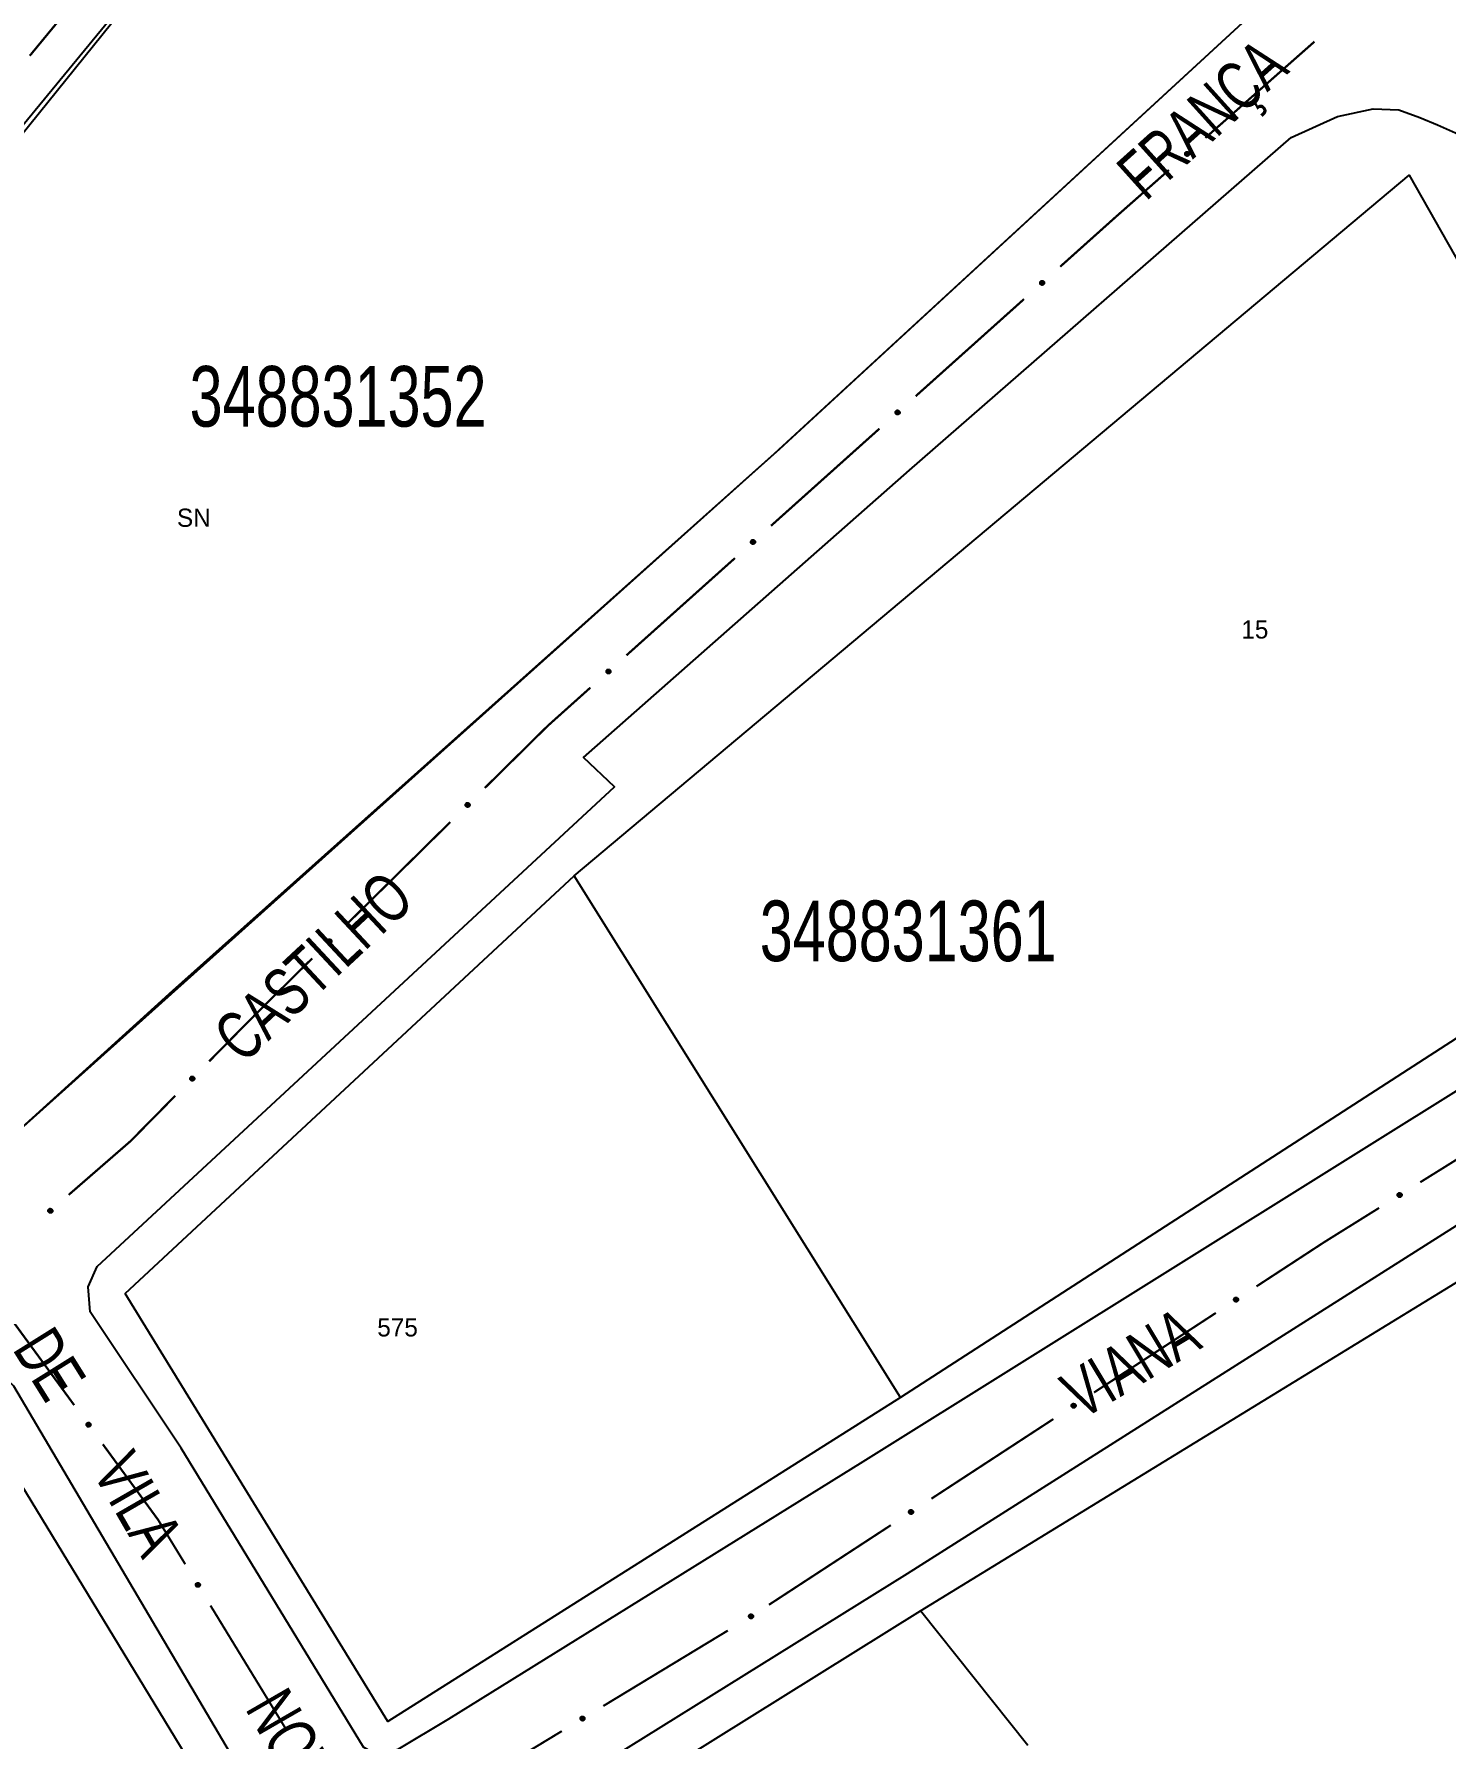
# Model space of a CAD drawing. Extents: x 199577 to 200882, y 4838726 to 4840156.
# Drawn here: x 200313.4 to 200429.8, y 4839919.8 to 4840060.3 of the extents above; entities that cross this region are included whole.
import ezdxf
from ezdxf.enums import TextEntityAlignment as Align

# ---------------------------------------------------------------- set-up
doc = ezdxf.new("R2010")
doc.units = 0
doc.header["$LTSCALE"] = 1.5
doc.header["$MEASUREMENT"] = 0
for name, color, linetype in [('CD_MALHA_LOTES', 7, 'CONTINUOUS'), ('CD_TXT_QUADRA', 2, 'CONTINUOUS'), ('RU-QUADRA', 210, 'CONTINUOUS'), ('SV-EIXO-RUA-PAV', 20, 'CONTINUOUS'), ('SV-RUA-PAVIM', 7, 'CONTINUOUS'), ('SV-TXT-RUA-PAV', 7, 'CONTINUOUS'), ('Th_NmrPorta', 1, 'CONTINUOUS')]:
    doc.layers.add(name, color=color, linetype=linetype)
doc.styles.add('ARIAL', font='ARIAL.SHX')

msp = doc.modelspace()

# ---------------------------------------------------------------- linework, layer by layer
at = {"layer": 'CD_MALHA_LOTES', "linetype": 'Continuous', "flags": 128}
for points in [[(200278.35, 4840012.73), (200294.07, 4840030.4), (200339.42, 4840085.59), (200368.04, 4840124.32), (200373.22, 4840128.26), (200377.31, 4840129.5), (200381.41, 4840129.62), (200385.26, 4840128.97), (200388.91, 4840126.66), (200391.81, 4840123.42), (200394.09, 4840119.61), (200401.85, 4840104.97), (200420.47, 4840073.04)], [(200420.47, 4840073.04), (200420.49, 4840071.09), (200419.44, 4840068.01), (200416.15, 4840064.12), (200374.87, 4840026.07), (200324.85, 4839981.43), (200309.09, 4839967.15), (200307.37, 4839966.59), (200305.95, 4839967.3), (200271.55, 4839998.92)], [(200357.96, 4839990.9), (200426.77, 4840048.66)], [(200426.77, 4840048.66), (200457.35, 4839994.74)], [(200457.35, 4839994.74), (200384.84, 4839947.9)], [(200320.95, 4839956.46), (200357.96, 4839990.9)], [(200384.84, 4839947.9), (200357.96, 4839990.9)], [(200386.5, 4839930.3), (200466.48, 4839979.33)], [(200342.58, 4839921.18), (200320.95, 4839956.46)], [(200384.84, 4839947.9), (200342.58, 4839921.18)], [(200257.47, 4839897.56), (200308.97, 4839946.28), (200329.27, 4839912.91), (200303.34, 4839897.56)], [(200349.97, 4839907.52), (200386.5, 4839930.3)], [(200395.34, 4839919.2), (200386.5, 4839930.3)]]:
    msp.add_lwpolyline(points, dxfattribs=at)
at = {"layer": 'RU-QUADRA', "linetype": 'Continuous', "flags": 128}
for points in [[(200271.55, 4839998.92), (200269.87, 4840000.43), (200269.42, 4840002.13), (200270.02, 4840003.55), (200278.35, 4840012.73), (200294.07, 4840030.4), (200339.42, 4840085.59), (200368.04, 4840124.32), (200373.22, 4840128.26), (200377.31, 4840129.5), (200381.41, 4840129.62), (200385.26, 4840128.97), (200388.91, 4840126.66), (200391.81, 4840123.42), (200394.09, 4840119.61), (200420.47, 4840073.04), (200420.49, 4840071.09), (200419.44, 4840068.01), (200416.15, 4840064.12), (200374.44, 4840025.69), (200309.09, 4839967.15), (200307.37, 4839966.59), (200305.95, 4839967.3)], [(200320.95, 4839956.46), (200357.96, 4839990.9), (200426.77, 4840048.66), (200457.35, 4839994.74), (200384.84, 4839947.9), (200342.58, 4839921.18)], [(200356.89, 4839897.56), (200349.97, 4839907.52), (200386.5, 4839930.3), (200466.48, 4839979.33), (200513.62, 4839897.56), (200530.93, 4839867.54), (200440.66, 4839808.23), (200435.5, 4839804.79), (200372.32, 4839874.85), (200395.26, 4839893.66), (200392.44, 4839897.56), (200385.21, 4839907.52), (200369.45, 4839897.56), (200360.71, 4839892.04)], [(200257.47, 4839897.56), (200308.97, 4839946.28), (200329.27, 4839912.91), (200303.34, 4839897.56), (200248.55, 4839865.11), (200240.43, 4839878.64), (200242.24, 4839883.15)]]:
    msp.add_lwpolyline(points, close=True, dxfattribs=at)
at = {"layer": 'SV-EIXO-RUA-PAV', "const_width": 0.18}
for points in [[(200313.079088, 4840058.514442), (200318.16894, 4840064.686428)], [(200418.973808, 4840059.683299), (200409.975257, 4840051.744403)], [(200406.97574, 4840049.098104), (200403.226343, 4840045.790231)], [(200402.58, 4840045.22), (200398.008977, 4840041.123458)], [(200403.226343, 4840045.790231), (200402.58, 4840045.22)], [(200395.030176, 4840038.453861), (200386.093773, 4840030.445073)], [(200383.114972, 4840027.775476), (200374.178568, 4840019.766688)], [(200371.199767, 4840017.097092), (200362.263364, 4840009.088303)], [(200359.284563, 4840006.418707), (200356.305762, 4840003.749111)], [(200355.76, 4840003.26), (200350.589314, 4839998.1536)], [(200356.305762, 4840003.749111), (200355.76, 4840003.26)], [(200347.743251, 4839995.34292), (200339.205059, 4839986.910881)], [(200336.358995, 4839984.100201), (200332.089899, 4839979.884182)], [(200331.63, 4839979.43), (200327.872006, 4839975.617011)], [(200332.089899, 4839979.884182), (200331.63, 4839979.43)], [(200325.064199, 4839972.768114), (200321.554439, 4839969.206992)], [(200427.690994, 4839965.644556), (200437.872647, 4839971.995457)], [(200321.38, 4839969.03), (200316.283191, 4839964.602223)], [(200321.554439, 4839969.206992), (200321.38, 4839969.03)], [(200419.78, 4839960.71), (200424.29711, 4839963.527589)], [(200419.213908, 4839960.340195), (200419.78, 4839960.71)], [(200414.190742, 4839957.058762), (200419.213908, 4839960.340195)], [(200309.65593, 4839956.953611), (200316.740913, 4839947.268415)], [(200400.795633, 4839948.308273), (200410.841965, 4839954.87114)], [(200387.400524, 4839939.557785), (200397.446856, 4839946.120651)], [(200319.102574, 4839944.040017), (200323.235481, 4839938.390319)], [(200323.235481, 4839938.390319), (200323.66, 4839937.81)], [(200323.66, 4839937.81), (200325.891079, 4839934.156359)], [(200374.005414, 4839930.807296), (200384.051746, 4839937.370163)], [(200327.975721, 4839930.742524), (200334.229647, 4839920.50102)], [(200360.353304, 4839922.465158), (200370.616064, 4839928.684141)], [(200346.669624, 4839914.17318), (200356.932384, 4839920.392163)]]:
    msp.add_lwpolyline(points, dxfattribs=at)
at = {"layer": 'SV-EIXO-RUA-PAV'}
for points in [[(200408.656068, 4840050.433762), (200408.653706, 4840050.38491), (200408.641686, 4840050.343408), (200408.621698, 4840050.311678), (200408.596725, 4840050.288245), (200408.568475, 4840050.26715), (200408.535302, 4840050.252165), (200408.494798, 4840050.243689), (200408.445777, 4840050.245714), (200408.404071, 4840050.260821), (200408.371915, 4840050.278753), (200408.345981, 4840050.303387), (200408.325948, 4840050.331173), (200408.311522, 4840050.366147), (200408.303333, 4840050.407277), (200408.306563, 4840050.45652), (200408.318625, 4840050.497127), (200408.338764, 4840050.52731), (200408.363695, 4840050.553226), (200408.392793, 4840050.574417), (200408.425442, 4840050.588939), (200408.466869, 4840050.597109), (200408.51543, 4840050.593277), (200408.556068, 4840050.581709), (200408.586525, 4840050.561999), (200408.611487, 4840050.53688), (200408.63299, 4840050.508803), (200408.649441, 4840050.476083), (200408.656068, 4840050.433762)], [(200396.700043, 4840039.802575), (200396.698062, 4840039.753706), (200396.686366, 4840039.712112), (200396.666627, 4840039.680227), (200396.641836, 4840039.6566), (200396.613752, 4840039.635285), (200396.580696, 4840039.620042), (200396.54026, 4840039.611251), (200396.491225, 4840039.612894), (200396.449402, 4840039.627675), (200396.417108, 4840039.645356), (200396.390982, 4840039.669787), (200396.370733, 4840039.697416), (200396.356035, 4840039.732277), (200396.347526, 4840039.773342), (200396.350371, 4840039.822609), (200396.362117, 4840039.863308), (200396.38202, 4840039.893647), (200396.406748, 4840039.919756), (200396.435681, 4840039.941174), (200396.468215, 4840039.95595), (200396.509577, 4840039.964442), (200396.558166, 4840039.960989), (200396.598893, 4840039.949738), (200396.629503, 4840039.930266), (200396.65466, 4840039.905342), (200396.676381, 4840039.877434), (200396.693087, 4840039.844843), (200396.700043, 4840039.802575)], [(200384.784839, 4840029.12419), (200384.782858, 4840029.075322), (200384.771162, 4840029.033727), (200384.751422, 4840029.001842), (200384.726632, 4840028.978215), (200384.698548, 4840028.9569), (200384.665492, 4840028.941657), (200384.625056, 4840028.932866), (200384.57602, 4840028.934509), (200384.534198, 4840028.949291), (200384.501903, 4840028.966971), (200384.475778, 4840028.991402), (200384.455528, 4840029.019032), (200384.44083, 4840029.053892), (200384.432321, 4840029.094957), (200384.435167, 4840029.144224), (200384.446913, 4840029.184924), (200384.466816, 4840029.215262), (200384.491544, 4840029.241371), (200384.520476, 4840029.262789), (200384.553011, 4840029.277565), (200384.594372, 4840029.286058), (200384.642962, 4840029.282605), (200384.683689, 4840029.271353), (200384.714299, 4840029.251881), (200384.739455, 4840029.226958), (200384.761177, 4840029.199049), (200384.777883, 4840029.166459), (200384.784839, 4840029.12419)], [(200372.869634, 4840018.445805), (200372.867653, 4840018.396937), (200372.855958, 4840018.355342), (200372.836218, 4840018.323457), (200372.811427, 4840018.29983), (200372.783343, 4840018.278515), (200372.750287, 4840018.263272), (200372.709851, 4840018.254481), (200372.660816, 4840018.256124), (200372.618993, 4840018.270906), (200372.586699, 4840018.288586), (200372.560574, 4840018.313017), (200372.540324, 4840018.340647), (200372.525626, 4840018.375507), (200372.517117, 4840018.416572), (200372.519963, 4840018.465839), (200372.531708, 4840018.506539), (200372.551611, 4840018.536878), (200372.576339, 4840018.562987), (200372.605272, 4840018.584404), (200372.637807, 4840018.59918), (200372.679168, 4840018.607673), (200372.727757, 4840018.60422), (200372.768484, 4840018.592968), (200372.799094, 4840018.573496), (200372.824251, 4840018.548573), (200372.845972, 4840018.520665), (200372.862678, 4840018.488074), (200372.869634, 4840018.445805)], [(200360.95443, 4840007.76742), (200360.952449, 4840007.718552), (200360.940753, 4840007.676957), (200360.921013, 4840007.645073), (200360.896223, 4840007.621446), (200360.868139, 4840007.60013), (200360.835083, 4840007.584887), (200360.794647, 4840007.576096), (200360.745611, 4840007.577739), (200360.703789, 4840007.592521), (200360.671494, 4840007.610201), (200360.645369, 4840007.634633), (200360.62512, 4840007.662262), (200360.610421, 4840007.697122), (200360.601912, 4840007.738187), (200360.604758, 4840007.787454), (200360.616504, 4840007.828154), (200360.636407, 4840007.858493), (200360.661135, 4840007.884602), (200360.690067, 4840007.906019), (200360.722602, 4840007.920795), (200360.763964, 4840007.929288), (200360.812553, 4840007.925835), (200360.85328, 4840007.914583), (200360.88389, 4840007.895111), (200360.909046, 4840007.870188), (200360.930768, 4840007.84228), (200360.947474, 4840007.809689), (200360.95443, 4840007.76742)], [(200349.345864, 4839996.770896), (200349.346251, 4839996.721989), (200349.336583, 4839996.679877), (200349.31841, 4839996.647074), (200349.294792, 4839996.622274), (200349.267773, 4839996.599625), (200349.235494, 4839996.582799), (200349.195531, 4839996.572061), (200349.146473, 4839996.571328), (200349.103984, 4839996.584067), (200349.070871, 4839996.600163), (200349.043594, 4839996.623301), (200349.022031, 4839996.649918), (200349.005662, 4839996.684026), (200348.995175, 4839996.724631), (200348.995632, 4839996.773978), (200349.005394, 4839996.815198), (200349.023805, 4839996.846465), (200349.04724, 4839996.873741), (200349.075101, 4839996.896534), (200349.106882, 4839996.912867), (200349.147784, 4839996.923353), (200349.196484, 4839996.922256), (200349.237708, 4839996.912989), (200349.269225, 4839996.895022), (200349.295558, 4839996.871346), (200349.318605, 4839996.844522), (200349.33687, 4839996.812778), (200349.345864, 4839996.770896)], [(200337.961608, 4839985.528177), (200337.961995, 4839985.47927), (200337.952327, 4839985.437158), (200337.934154, 4839985.404355), (200337.910537, 4839985.379556), (200337.883517, 4839985.356906), (200337.851238, 4839985.34008), (200337.811275, 4839985.329342), (200337.762218, 4839985.328609), (200337.719729, 4839985.341348), (200337.686616, 4839985.357444), (200337.659339, 4839985.380582), (200337.637775, 4839985.407199), (200337.621407, 4839985.441307), (200337.61092, 4839985.481912), (200337.611377, 4839985.531259), (200337.621138, 4839985.572479), (200337.639549, 4839985.603746), (200337.662984, 4839985.631022), (200337.690846, 4839985.653815), (200337.722627, 4839985.670148), (200337.763529, 4839985.680634), (200337.812228, 4839985.679537), (200337.853452, 4839985.670271), (200337.884969, 4839985.652303), (200337.911303, 4839985.628627), (200337.93435, 4839985.601803), (200337.952614, 4839985.570059), (200337.961608, 4839985.528177)], [(200326.647361, 4839974.217624), (200326.648409, 4839974.168727), (200326.639311, 4839974.126488), (200326.621583, 4839974.093442), (200326.598303, 4839974.068326), (200326.571593, 4839974.045313), (200326.539544, 4839974.028052), (200326.49973, 4839974.016774), (200326.450687, 4839974.015379), (200326.408029, 4839974.027543), (200326.374702, 4839974.04319), (200326.347114, 4839974.065957), (200326.325193, 4839974.092279), (200326.308365, 4839974.126163), (200326.29733, 4839974.166622), (200326.29712, 4839974.215971), (200326.306323, 4839974.25732), (200326.32431, 4839974.288832), (200326.347374, 4839974.316422), (200326.374925, 4839974.33959), (200326.406482, 4839974.356352), (200326.447239, 4839974.367389), (200326.495949, 4839974.366951), (200326.537294, 4839974.358242), (200326.569051, 4839974.340703), (200326.595702, 4839974.317385), (200326.61911, 4839974.290875), (200326.637802, 4839974.259381), (200326.647361, 4839974.217624)], [(200314.954019, 4839963.301707), (200314.951284, 4839963.252875), (200314.938947, 4839963.211466), (200314.918718, 4839963.17989), (200314.893565, 4839963.156648), (200314.865155, 4839963.135769), (200314.831868, 4839963.121038), (200314.791301, 4839963.112872), (200314.742297, 4839963.115272), (200314.700708, 4839963.130698), (200314.66869, 4839963.148875), (200314.642945, 4839963.173707), (200314.623125, 4839963.201645), (200314.608966, 4839963.236728), (200314.601092, 4839963.27792), (200314.604698, 4839963.327137), (200314.617071, 4839963.36765), (200314.63744, 4839963.397678), (200314.662568, 4839963.423403), (200314.691828, 4839963.444371), (200314.724587, 4839963.458642), (200314.766075, 4839963.466496), (200314.814605, 4839963.462293), (200314.855153, 4839963.450414), (200314.885459, 4839963.430472), (200314.910228, 4839963.405163), (200314.931516, 4839963.376923), (200314.947717, 4839963.344078), (200314.954019, 4839963.301707)], [(200425.813884, 4839964.603431), (200425.824248, 4839964.651229), (200425.842929, 4839964.690189), (200425.867863, 4839964.7182), (200425.89635, 4839964.737207), (200425.927684, 4839964.753369), (200425.962871, 4839964.762694), (200426.004217, 4839964.764394), (200426.052237, 4839964.754334), (200426.090891, 4839964.732574), (200426.11966, 4839964.709598), (200426.141189, 4839964.681034), (200426.15638, 4839964.650331), (200426.164858, 4839964.613461), (200426.166171, 4839964.571545), (200426.154887, 4839964.523503), (200426.13631, 4839964.485433), (200426.111482, 4839964.458973), (200426.082629, 4839964.43751), (200426.050441, 4839964.421393), (200426.015849, 4839964.412438), (200425.973643, 4839964.411192), (200425.926373, 4839964.422958), (200425.888191, 4839964.441052), (200425.86139, 4839964.465503), (200425.840899, 4839964.494385), (200425.824306, 4839964.525616), (200425.81346, 4839964.560596), (200425.813884, 4839964.603431)], [(200412.335861, 4839955.97853), (200412.345221, 4839956.026534), (200412.363082, 4839956.065878), (200412.387423, 4839956.094405), (200412.415506, 4839956.114004), (200412.446495, 4839956.13082), (200412.481478, 4839956.14088), (200412.522779, 4839956.143446), (200412.571, 4839956.134394), (200412.610101, 4839956.113449), (200412.639345, 4839956.091081), (200412.661469, 4839956.062975), (200412.6773, 4839956.032597), (200412.686548, 4839955.995913), (200412.68874, 4839955.954033), (200412.678465, 4839955.905765), (200412.66069, 4839955.867314), (200412.636421, 4839955.84034), (200412.608024, 4839955.818277), (200412.576181, 4839955.801489), (200412.541784, 4839955.791811), (200412.499613, 4839955.789681), (200412.452108, 4839955.800454), (200412.413555, 4839955.817744), (200412.386247, 4839955.841628), (200412.365156, 4839955.870074), (200412.347912, 4839955.90095), (200412.336335, 4839955.935695), (200412.335861, 4839955.97853)], [(200398.940752, 4839947.228041), (200398.950112, 4839947.276046), (200398.967973, 4839947.315389), (200398.992314, 4839947.343916), (200399.020397, 4839947.363516), (200399.051386, 4839947.380331), (200399.086369, 4839947.390392), (200399.12767, 4839947.392957), (200399.175891, 4839947.383906), (200399.214992, 4839947.36296), (200399.244236, 4839947.340593), (200399.26636, 4839947.312486), (200399.282191, 4839947.282109), (200399.291439, 4839947.245424), (200399.29363, 4839947.203544), (200399.283355, 4839947.155277), (200399.265581, 4839947.116825), (200399.241312, 4839947.089851), (200399.212915, 4839947.067789), (200399.181072, 4839947.051001), (200399.146675, 4839947.041323), (200399.104504, 4839947.039193), (200399.056998, 4839947.049965), (200399.018446, 4839947.067256), (200398.991138, 4839947.091139), (200398.970046, 4839947.119586), (200398.952803, 4839947.150462), (200398.941226, 4839947.185207), (200398.940752, 4839947.228041)], [(200317.925758, 4839945.835174), (200317.97419, 4839945.828366), (200318.014423, 4839945.812611), (200318.044198, 4839945.789812), (200318.065255, 4839945.762805), (200318.083686, 4839945.732749), (200318.095582, 4839945.698346), (200318.100328, 4839945.657239), (200318.09384, 4839945.608607), (200318.074991, 4839945.568453), (200318.054202, 4839945.538067), (200318.027304, 4839945.514488), (200317.997807, 4839945.497072), (200317.961663, 4839945.485897), (200317.919957, 4839945.481494), (200317.871214, 4839945.489202), (200317.831876, 4839945.504918), (200317.803656, 4839945.527726), (200317.780123, 4839945.554917), (200317.761674, 4839945.585827), (200317.750191, 4839945.619665), (200317.745834, 4839945.661663), (200317.754079, 4839945.709673), (200317.769306, 4839945.749086), (200317.791712, 4839945.777618), (200317.819003, 4839945.800185), (200317.848924, 4839945.819037), (200317.883008, 4839945.832435), (200317.925758, 4839945.835174)], [(200385.545643, 4839938.477553), (200385.555003, 4839938.525557), (200385.572863, 4839938.564901), (200385.597205, 4839938.593428), (200385.625288, 4839938.613027), (200385.656276, 4839938.629843), (200385.69126, 4839938.639903), (200385.732561, 4839938.642469), (200385.780782, 4839938.633417), (200385.819883, 4839938.612472), (200385.849127, 4839938.590104), (200385.87125, 4839938.561998), (200385.887081, 4839938.53162), (200385.89633, 4839938.494936), (200385.898521, 4839938.453056), (200385.888246, 4839938.404788), (200385.870471, 4839938.366337), (200385.846203, 4839938.339363), (200385.817806, 4839938.3173), (200385.785963, 4839938.300512), (200385.751566, 4839938.290834), (200385.709395, 4839938.288704), (200385.661889, 4839938.299477), (200385.623336, 4839938.316767), (200385.596028, 4839938.340651), (200385.574937, 4839938.369097), (200385.557694, 4839938.399973), (200385.546116, 4839938.434718), (200385.545643, 4839938.477553)], [(200326.952468, 4839932.629437), (200327.000165, 4839932.618619), (200327.038947, 4839932.599569), (200327.066719, 4839932.57437), (200327.085455, 4839932.545703), (200327.101319, 4839932.514217), (200327.110309, 4839932.478944), (200327.111616, 4839932.437584), (200327.101101, 4839932.389661), (200327.078974, 4839932.351216), (200327.055727, 4839932.322666), (200327.026959, 4839932.301409), (200326.996114, 4839932.28651), (200326.959165, 4839932.278383), (200326.917238, 4839932.277468), (200326.869305, 4839932.289208), (200326.831413, 4839932.308145), (200326.80519, 4839932.333224), (200326.784003, 4839932.362279), (200326.768192, 4839932.394619), (200326.759566, 4839932.429295), (200326.758721, 4839932.47151), (200326.770935, 4839932.518666), (200326.789391, 4839932.556675), (200326.814095, 4839932.583243), (200326.843171, 4839932.603458), (200326.874558, 4839932.619754), (200326.909639, 4839932.630267), (200326.952468, 4839932.629437)], [(200372.359508, 4839929.863579), (200372.368868, 4839929.911584), (200372.386728, 4839929.950927), (200372.41107, 4839929.979454), (200372.439153, 4839929.999053), (200372.470141, 4839930.015869), (200372.505125, 4839930.025929), (200372.546426, 4839930.028495), (200372.594647, 4839930.019443), (200372.633748, 4839929.998498), (200372.662992, 4839929.97613), (200372.685115, 4839929.948024), (200372.700946, 4839929.917646), (200372.710195, 4839929.880962), (200372.712386, 4839929.839082), (200372.702111, 4839929.790814), (200372.684336, 4839929.752363), (200372.660068, 4839929.725389), (200372.631671, 4839929.703326), (200372.599828, 4839929.686538), (200372.565431, 4839929.676861), (200372.52326, 4839929.67473), (200372.475754, 4839929.685503), (200372.437201, 4839929.702793), (200372.409894, 4839929.726677), (200372.388802, 4839929.755123), (200372.371559, 4839929.785999), (200372.359981, 4839929.820744), (200372.359508, 4839929.863579)], [(200358.462915, 4839921.448343), (200358.473894, 4839921.496003), (200358.493077, 4839921.534719), (200358.51837, 4839921.562405), (200358.5471, 4839921.581043), (200358.578641, 4839921.5968), (200358.613945, 4839921.60567), (200358.655309, 4839921.606836), (200358.703195, 4839921.596157), (200358.741565, 4839921.5739), (200358.770035, 4839921.550555), (200358.791194, 4839921.521715), (200358.805988, 4839921.490819), (200358.813989, 4839921.453843), (200358.814761, 4839921.411913), (200358.802858, 4839921.364021), (200358.783792, 4839921.326193), (200358.758624, 4839921.300056), (200358.729496, 4839921.278968), (200358.697103, 4839921.263267), (200358.662398, 4839921.25476), (200358.620179, 4839921.254058), (200358.573065, 4839921.266433), (200358.53512, 4839921.285019), (200358.508637, 4839921.309813), (200358.48852, 4839921.338957), (200358.472332, 4839921.370399), (200358.461938, 4839921.405516), (200358.462915, 4839921.448343)]]:
    msp.add_lwpolyline(points, close=True, dxfattribs=at)
for points in [[(200408.466869, 4840050.597109), (200408.303333, 4840050.407277)], [(200408.425442, 4840050.588939), (200408.306563, 4840050.45652)], [(200408.489282, 4840050.591506), (200408.309372, 4840050.38911)], [(200408.4436, 4840050.587597), (200408.310458, 4840050.437379)], [(200408.51543, 4840050.593277), (200408.311522, 4840050.366147)], [(200408.406284, 4840050.57833), (200408.317081, 4840050.481435)], [(200408.392793, 4840050.574417), (200408.318625, 4840050.497127)], [(200408.533458, 4840050.586808), (200408.321587, 4840050.352576)], [(200408.556068, 4840050.581709), (200408.325948, 4840050.331173)], [(200408.568185, 4840050.570135), (200408.337896, 4840050.319653)], [(200408.586525, 4840050.561999), (200408.345981, 4840050.303387)], [(200408.596772, 4840050.548044), (200408.358538, 4840050.294193)], [(200408.611487, 4840050.53688), (200408.371915, 4840050.278753)], [(200408.620123, 4840050.519515), (200408.392903, 4840050.271741)], [(200408.63299, 4840050.508803), (200408.404071, 4840050.260821)], [(200408.637575, 4840050.48942), (200408.428653, 4840050.25597)], [(200408.649441, 4840050.476083), (200408.445777, 4840050.245714)], [(200408.650934, 4840050.455715), (200408.471686, 4840050.248444)], [(200408.656068, 4840050.433762), (200408.494798, 4840050.243689)], [(200408.6537, 4840050.407204), (200408.520317, 4840050.253135)], [(200408.653706, 4840050.38491), (200408.535302, 4840050.252165)], [(200408.646956, 4840050.361222), (200408.557874, 4840050.266254)], [(200408.641686, 4840050.343408), (200408.568475, 4840050.26715)], [(200396.509577, 4840039.964442), (200396.347526, 4840039.773342)], [(200396.468215, 4840039.95595), (200396.350371, 4840039.822609)], [(200396.532033, 4840039.959014), (200396.353706, 4840039.755222)], [(200396.486383, 4840039.954749), (200396.354416, 4840039.803499)], [(200396.558166, 4840039.960989), (200396.356035, 4840039.732277)], [(200396.44914, 4840039.945192), (200396.360696, 4840039.847605)], [(200396.435681, 4840039.941174), (200396.362117, 4840039.863308)], [(200396.576245, 4840039.954661), (200396.366206, 4840039.718784)], [(200396.598893, 4840039.949738), (200396.370733, 4840039.697416)], [(200396.6111, 4840039.938258), (200396.38277, 4840039.685989)], [(200396.629503, 4840039.930266), (200396.390982, 4840039.669787)], [(200396.639859, 4840039.916392), (200396.403611, 4840039.660691)], [(200396.65466, 4840039.905342), (200396.417108, 4840039.645356)], [(200396.663431, 4840039.888045), (200396.43815, 4840039.638508)], [(200396.676381, 4840039.877434), (200396.449402, 4840039.627675)], [(200396.681117, 4840039.858087), (200396.474021, 4840039.623016)], [(200396.693087, 4840039.844843), (200396.491225, 4840039.612894)], [(200396.694739, 4840039.824487), (200396.517111, 4840039.615825)], [(200396.700043, 4840039.802575), (200396.54026, 4840039.611251)], [(200396.697882, 4840039.776), (200396.565704, 4840039.620896)], [(200396.698062, 4840039.753706), (200396.580696, 4840039.620042)], [(200396.691497, 4840039.729966), (200396.603158, 4840039.634306)], [(200396.686366, 4840039.712112), (200396.613752, 4840039.635285)], [(200384.594372, 4840029.286058), (200384.432321, 4840029.094957)], [(200384.553011, 4840029.277565), (200384.435167, 4840029.144224)], [(200384.616829, 4840029.280629), (200384.438501, 4840029.076837)], [(200384.571179, 4840029.276364), (200384.439212, 4840029.125114)], [(200384.642962, 4840029.282605), (200384.44083, 4840029.053892)], [(200384.533936, 4840029.266807), (200384.445491, 4840029.16922)], [(200384.520476, 4840029.262789), (200384.446913, 4840029.184924)], [(200384.66104, 4840029.276276), (200384.451001, 4840029.0404)], [(200384.683689, 4840029.271353), (200384.455528, 4840029.019032)], [(200384.695896, 4840029.259874), (200384.467566, 4840029.007605)], [(200384.714299, 4840029.251881), (200384.475778, 4840028.991402)], [(200384.724654, 4840029.238007), (200384.488406, 4840028.982306)], [(200384.739455, 4840029.226958), (200384.501903, 4840028.966971)], [(200384.748227, 4840029.20966), (200384.522945, 4840028.960123)], [(200384.761177, 4840029.199049), (200384.534198, 4840028.949291)], [(200384.765913, 4840029.179702), (200384.558817, 4840028.944631)], [(200384.777883, 4840029.166459), (200384.57602, 4840028.934509)], [(200384.779535, 4840029.146102), (200384.601907, 4840028.93744)], [(200384.784839, 4840029.12419), (200384.625056, 4840028.932866)], [(200384.782678, 4840029.097615), (200384.6505, 4840028.942511)], [(200384.782858, 4840029.075322), (200384.665492, 4840028.941657)], [(200384.776293, 4840029.051582), (200384.687954, 4840028.955921)], [(200384.771162, 4840029.033727), (200384.698548, 4840028.9569)], [(200372.679168, 4840018.607673), (200372.517117, 4840018.416572)], [(200372.637807, 4840018.59918), (200372.519963, 4840018.465839)], [(200372.701624, 4840018.602244), (200372.523297, 4840018.398452)], [(200372.655974, 4840018.597979), (200372.524007, 4840018.446729)], [(200372.727757, 4840018.60422), (200372.525626, 4840018.375507)], [(200372.618731, 4840018.588422), (200372.530287, 4840018.490835)], [(200372.605272, 4840018.584404), (200372.531708, 4840018.506539)], [(200372.745836, 4840018.597891), (200372.535797, 4840018.362015)], [(200372.768484, 4840018.592968), (200372.540324, 4840018.340647)], [(200372.780692, 4840018.581489), (200372.552362, 4840018.32922)], [(200372.799094, 4840018.573496), (200372.560574, 4840018.313017)], [(200372.80945, 4840018.559622), (200372.573202, 4840018.303921)], [(200372.824251, 4840018.548573), (200372.586699, 4840018.288586)], [(200372.833022, 4840018.531275), (200372.607741, 4840018.281738)], [(200372.845972, 4840018.520665), (200372.618993, 4840018.270906)], [(200372.850708, 4840018.501318), (200372.643612, 4840018.266246)], [(200372.862678, 4840018.488074), (200372.660816, 4840018.256124)], [(200372.86433, 4840018.467717), (200372.686703, 4840018.259056)], [(200372.869634, 4840018.445805), (200372.709851, 4840018.254481)], [(200372.867474, 4840018.41923), (200372.735296, 4840018.264126)], [(200372.867653, 4840018.396937), (200372.750287, 4840018.263272)], [(200372.861088, 4840018.373197), (200372.772749, 4840018.277537)], [(200372.855958, 4840018.355342), (200372.783343, 4840018.278515)], [(200360.763964, 4840007.929288), (200360.601912, 4840007.738187)], [(200360.722602, 4840007.920795), (200360.604758, 4840007.787454)], [(200360.78642, 4840007.923859), (200360.608093, 4840007.720067)], [(200360.74077, 4840007.919594), (200360.608803, 4840007.768344)], [(200360.812553, 4840007.925835), (200360.610421, 4840007.697122)], [(200360.703527, 4840007.910037), (200360.615082, 4840007.81245)], [(200360.690067, 4840007.906019), (200360.616504, 4840007.828154)], [(200360.830632, 4840007.919507), (200360.620592, 4840007.68363)], [(200360.85328, 4840007.914583), (200360.62512, 4840007.662262)], [(200360.865487, 4840007.903104), (200360.637157, 4840007.650835)], [(200360.88389, 4840007.895111), (200360.645369, 4840007.634633)], [(200360.894246, 4840007.881237), (200360.657997, 4840007.625536)], [(200360.909046, 4840007.870188), (200360.671494, 4840007.610201)], [(200360.917818, 4840007.85289), (200360.692536, 4840007.603353)], [(200360.930768, 4840007.84228), (200360.703789, 4840007.592521)], [(200360.935504, 4840007.822933), (200360.728408, 4840007.587861)], [(200360.947474, 4840007.809689), (200360.745611, 4840007.577739)], [(200360.949126, 4840007.789333), (200360.771498, 4840007.580671)], [(200360.95443, 4840007.76742), (200360.794647, 4840007.576096)], [(200360.952269, 4840007.740845), (200360.820091, 4840007.585741)], [(200360.952449, 4840007.718552), (200360.835083, 4840007.584887)], [(200360.945884, 4840007.694812), (200360.857545, 4840007.599152)], [(200360.940753, 4840007.676957), (200360.868139, 4840007.60013)], [(200349.147784, 4839996.923353), (200348.995175, 4839996.724631)], [(200349.106882, 4839996.912867), (200348.995632, 4839996.773978)], [(200349.125087, 4839996.912548), (200349.000597, 4839996.755086)], [(200349.170477, 4839996.919018), (200349.002225, 4839996.706831)], [(200349.08835, 4839996.901199), (200349.004734, 4839996.799444)], [(200349.075101, 4839996.896534), (200349.005394, 4839996.815198)], [(200349.196484, 4839996.922256), (200349.005662, 4839996.684026)], [(200349.214848, 4839996.91681), (200349.016474, 4839996.671042)], [(200349.237708, 4839996.912989), (200349.022031, 4839996.649918)], [(200349.250456, 4839996.902114), (200349.034607, 4839996.639087)], [(200349.269225, 4839996.895022), (200349.043594, 4839996.623301)], [(200349.28024, 4839996.881666), (200349.056648, 4839996.614827)], [(200349.295558, 4839996.871346), (200349.070871, 4839996.600163)], [(200349.305157, 4839996.854493), (200349.09222, 4839996.594342)], [(200349.318605, 4839996.844522), (200349.103984, 4839996.584067)], [(200349.324273, 4839996.825427), (200349.1288, 4839996.580605)], [(200349.33687, 4839996.812778), (200349.146473, 4839996.571328)], [(200349.339505, 4839996.792526), (200349.172188, 4839996.575509)], [(200349.345864, 4839996.770896), (200349.195531, 4839996.572061)], [(200349.344992, 4839996.744247), (200349.220478, 4839996.582926)], [(200349.346251, 4839996.721989), (200349.235494, 4839996.582799)], [(200349.340843, 4839996.697959), (200349.257239, 4839996.598134)], [(200349.336583, 4839996.679877), (200349.267773, 4839996.599625)], [(200337.763529, 4839985.680634), (200337.61092, 4839985.481912)], [(200337.722627, 4839985.670148), (200337.611377, 4839985.531259)], [(200337.740832, 4839985.669829), (200337.616342, 4839985.512367)], [(200337.786221, 4839985.676299), (200337.61797, 4839985.464112)], [(200337.704095, 4839985.65848), (200337.620479, 4839985.556725)], [(200337.690846, 4839985.653815), (200337.621138, 4839985.572479)], [(200337.812228, 4839985.679537), (200337.621407, 4839985.441307)], [(200337.830592, 4839985.674092), (200337.632219, 4839985.428323)], [(200337.853452, 4839985.670271), (200337.637775, 4839985.407199)], [(200337.866201, 4839985.659396), (200337.650352, 4839985.396368)], [(200337.884969, 4839985.652303), (200337.659339, 4839985.380582)], [(200337.895984, 4839985.638947), (200337.672392, 4839985.372108)], [(200337.911303, 4839985.628627), (200337.686616, 4839985.357444)], [(200337.920901, 4839985.611774), (200337.707965, 4839985.351623)], [(200337.93435, 4839985.601803), (200337.719729, 4839985.341348)], [(200337.940017, 4839985.582708), (200337.744544, 4839985.337886)], [(200337.952614, 4839985.570059), (200337.762218, 4839985.328609)], [(200337.955249, 4839985.549807), (200337.787932, 4839985.33279)], [(200337.961608, 4839985.528177), (200337.811275, 4839985.329342)], [(200337.960737, 4839985.501528), (200337.836223, 4839985.340207)], [(200337.961995, 4839985.47927), (200337.851238, 4839985.34008)], [(200337.956588, 4839985.45524), (200337.872983, 4839985.355415)], [(200337.952327, 4839985.437158), (200337.883517, 4839985.356906)], [(200326.406482, 4839974.356352), (200326.29712, 4839974.215971)], [(200326.447239, 4839974.367389), (200326.29733, 4839974.166622)], [(200326.42469, 4839974.356278), (200326.30234, 4839974.197148)], [(200326.469988, 4839974.363361), (200326.30462, 4839974.14892)], [(200326.38811, 4839974.344434), (200326.305877, 4839974.241558)], [(200326.374925, 4839974.33959), (200326.306323, 4839974.25732)], [(200326.495949, 4839974.366951), (200326.308365, 4839974.126163)], [(200326.514384, 4839974.361754), (200326.319352, 4839974.113326)], [(200326.537294, 4839974.358242), (200326.325193, 4839974.092279)], [(200326.550189, 4839974.347541), (200326.337915, 4839974.081619)], [(200326.569051, 4839974.340703), (200326.347114, 4839974.065957)], [(200326.580246, 4839974.327496), (200326.360281, 4839974.05766)], [(200326.595702, 4839974.317385), (200326.374702, 4839974.04319)], [(200326.605528, 4839974.300663), (200326.396128, 4839974.037657)], [(200326.61911, 4839974.290875), (200326.408029, 4839974.027543)], [(200326.625035, 4839974.271858), (200326.43289, 4839974.024416)], [(200326.637802, 4839974.259381), (200326.450687, 4839974.015379)], [(200326.64071, 4839974.239166), (200326.476342, 4839974.019907)], [(200326.647361, 4839974.217624), (200326.49973, 4839974.016774)], [(200326.64685, 4839974.190966), (200326.524528, 4839974.027976)], [(200326.648409, 4839974.168727), (200326.539544, 4839974.028052)], [(200326.643327, 4839974.144626), (200326.56108, 4839974.04368)], [(200326.639311, 4839974.126488), (200326.571593, 4839974.045313)], [(200314.766075, 4839963.466496), (200314.601092, 4839963.27792)], [(200314.724587, 4839963.458642), (200314.604698, 4839963.327137)], [(200314.788444, 4839963.460721), (200314.606992, 4839963.259707)], [(200314.742734, 4839963.457161), (200314.608447, 4839963.307967)], [(200314.814605, 4839963.462293), (200314.608966, 4839963.236728)], [(200314.705348, 4839963.448181), (200314.615407, 4839963.351971)], [(200314.691828, 4839963.444371), (200314.617071, 4839963.36765)], [(200314.832584, 4839963.455686), (200314.618928, 4839963.223081)], [(200314.855153, 4839963.450414), (200314.623125, 4839963.201645)], [(200314.867182, 4839963.438747), (200314.634984, 4839963.190034)], [(200314.885459, 4839963.430472), (200314.642945, 4839963.173707)], [(200314.895599, 4839963.416439), (200314.655431, 4839963.164416)], [(200314.910228, 4839963.405163), (200314.66869, 4839963.148875)], [(200314.918731, 4839963.387732), (200314.689624, 4839963.141703)], [(200314.931516, 4839963.376923), (200314.700708, 4839963.130698)], [(200425.81346, 4839964.560596), (200426.052237, 4839964.754334)], [(200425.813884, 4839964.603431), (200426.004217, 4839964.764394)], [(200425.815337, 4839964.580933), (200426.026232, 4839964.755902)], [(200425.820587, 4839964.629237), (200425.977492, 4839964.759273)], [(200425.822971, 4839964.545489), (200426.067441, 4839964.741402)], [(200425.824248, 4839964.651229), (200425.962871, 4839964.762694)], [(200425.824306, 4839964.525616), (200426.090891, 4839964.732574)], [(200425.834801, 4839964.673484), (200425.938289, 4839964.752509)], [(200425.835236, 4839964.512934), (200426.100111, 4839964.719966)], [(200425.840899, 4839964.494385), (200426.11966, 4839964.709598)], [(200425.842929, 4839964.690189), (200425.927684, 4839964.753369)], [(200425.853577, 4839964.480953), (200426.130316, 4839964.692168)], [(200425.86139, 4839964.465503), (200426.141189, 4839964.681034)], [(200425.878142, 4839964.454462), (200426.14649, 4839964.66366)], [(200425.888191, 4839964.441052), (200426.15638, 4839964.650331)], [(200425.909654, 4839964.432304), (200426.157162, 4839964.628503)], [(200425.926373, 4839964.422958), (200426.164858, 4839964.613461)], [(200425.952456, 4839964.420405), (200426.163202, 4839964.590458)], [(200425.973643, 4839964.411192), (200426.166171, 4839964.571545)], [(200425.998159, 4839964.416749), (200426.154192, 4839964.543024)], [(200426.015849, 4839964.412438), (200426.154887, 4839964.523503)], [(200426.036491, 4839964.419752), (200426.140414, 4839964.500657)], [(200426.050441, 4839964.421393), (200426.13631, 4839964.485433)], [(200314.935953, 4839963.357505), (200314.725252, 4839963.125659)], [(200314.947717, 4839963.344078), (200314.742297, 4839963.115272)], [(200314.949054, 4839963.323698), (200314.768226, 4839963.117804)], [(200314.954019, 4839963.301707), (200314.791301, 4839963.112872)], [(200314.951448, 4839963.275168), (200314.816891, 4839963.122123)], [(200314.951284, 4839963.252875), (200314.831868, 4839963.121038)], [(200314.944353, 4839963.229239), (200314.854548, 4839963.134954)], [(200314.938947, 4839963.211466), (200314.865155, 4839963.135769)], [(200412.335861, 4839955.97853), (200412.522779, 4839956.143446)], [(200412.336335, 4839955.935695), (200412.571, 4839956.134394)], [(200412.337785, 4839955.956067), (200412.544968, 4839956.135418)], [(200412.342022, 4839956.004471), (200412.496168, 4839956.137766)], [(200412.345221, 4839956.026534), (200412.481478, 4839956.14088)], [(200412.346161, 4839955.920791), (200412.586472, 4839956.121784)], [(200412.347912, 4839955.90095), (200412.610101, 4839956.113449)], [(200412.355306, 4839956.049006), (200412.457115, 4839956.130183)], [(200412.359106, 4839955.888501), (200412.619583, 4839956.101037)], [(200412.363082, 4839956.065878), (200412.446495, 4839956.13082)], [(200412.365156, 4839955.870074), (200412.639345, 4839956.091081)], [(200412.378112, 4839955.85691), (200412.650364, 4839956.073878)], [(200412.386247, 4839955.841628), (200412.661469, 4839956.062975)], [(200412.403227, 4839955.83094), (200412.667132, 4839956.045715)], [(200412.413555, 4839955.817744), (200412.6773, 4839956.032597)], [(200412.435196, 4839955.809447), (200412.678538, 4839956.01079)], [(200412.452108, 4839955.800454), (200412.686548, 4839955.995913)], [(200412.478239, 4839955.798448), (200412.685375, 4839955.972879)], [(200412.499613, 4839955.789681), (200412.68874, 4839955.954033)], [(200412.524008, 4839955.79575), (200412.677361, 4839955.925267)], [(200412.541784, 4839955.791811), (200412.678465, 4839955.905765)], [(200412.562269, 4839955.799556), (200412.664473, 4839955.882621)], [(200412.576181, 4839955.801489), (200412.66069, 4839955.867314)], [(200398.940752, 4839947.228041), (200399.12767, 4839947.392957)], [(200398.941226, 4839947.185207), (200399.175891, 4839947.383906)], [(200398.942676, 4839947.205578), (200399.149859, 4839947.384929)], [(200398.946913, 4839947.253983), (200399.101058, 4839947.387277)], [(200398.950112, 4839947.276046), (200399.086369, 4839947.390392)], [(200398.951052, 4839947.170303), (200399.191363, 4839947.371295)], [(200398.952803, 4839947.150462), (200399.214992, 4839947.36296)], [(200398.960197, 4839947.298518), (200399.062006, 4839947.379694)], [(200398.963996, 4839947.138012), (200399.224474, 4839947.350549)], [(200398.967973, 4839947.315389), (200399.051386, 4839947.380331)], [(200398.970046, 4839947.119586), (200399.244236, 4839947.340593)], [(200398.983003, 4839947.106422), (200399.255255, 4839947.32339)], [(200398.991138, 4839947.091139), (200399.26636, 4839947.312486)], [(200399.008118, 4839947.080452), (200399.272023, 4839947.295227)], [(200399.018446, 4839947.067256), (200399.282191, 4839947.282109)], [(200399.040087, 4839947.058959), (200399.283429, 4839947.260301)], [(200399.056998, 4839947.049965), (200399.291439, 4839947.245424)], [(200399.083129, 4839947.04796), (200399.290266, 4839947.222391)], [(200399.104504, 4839947.039193), (200399.29363, 4839947.203544)], [(200399.128899, 4839947.045262), (200399.282252, 4839947.174779)], [(200399.146675, 4839947.041323), (200399.283355, 4839947.155277)], [(200399.167159, 4839947.049067), (200399.269364, 4839947.132132)], [(200399.181072, 4839947.051001), (200399.265581, 4839947.116825)], [(200317.745834, 4839945.661663), (200317.919957, 4839945.481494)], [(200317.750191, 4839945.619665), (200317.871214, 4839945.489202)], [(200317.753184, 4839945.637624), (200317.89063, 4839945.491335)], [(200317.753458, 4839945.683472), (200317.9386, 4839945.48585)], [(200317.754079, 4839945.709673), (200317.961663, 4839945.485897)], [(200317.759008, 4839945.599618), (200317.847362, 4839945.501949)], [(200317.761674, 4839945.585827), (200317.831876, 4839945.504918)], [(200317.762166, 4839945.727036), (200317.976095, 4839945.494682)], [(200317.769306, 4839945.749086), (200317.997807, 4839945.497072)], [(200317.781937, 4839945.760097), (200318.010369, 4839945.50792)], [(200317.791712, 4839945.777618), (200318.027304, 4839945.514488)], [(200317.806543, 4839945.78655), (200318.037606, 4839945.526154)], [(200317.819003, 4839945.800185), (200318.054202, 4839945.538067)], [(200317.837084, 4839945.807201), (200318.063099, 4839945.558327)], [(200317.848924, 4839945.819037), (200318.074991, 4839945.568453)], [(200317.868645, 4839945.821835), (200318.082065, 4839945.59249)], [(200317.883008, 4839945.832435), (200318.09384, 4839945.608607)], [(200317.903428, 4839945.832064), (200318.093485, 4839945.634657)], [(200317.925758, 4839945.835174), (200318.100328, 4839945.657239)], [(200317.951989, 4839945.830393), (200318.093249, 4839945.683513)], [(200317.97419, 4839945.828366), (200318.095582, 4839945.698346)], [(200317.997164, 4839945.819483), (200318.083611, 4839945.72211)], [(200318.014423, 4839945.812611), (200318.083686, 4839945.732749)], [(200385.545643, 4839938.477553), (200385.732561, 4839938.642469)], [(200385.546116, 4839938.434718), (200385.780782, 4839938.633417)], [(200385.547567, 4839938.45509), (200385.75475, 4839938.634441)], [(200385.551804, 4839938.503494), (200385.705949, 4839938.636789)], [(200385.555003, 4839938.525557), (200385.69126, 4839938.639903)], [(200385.555942, 4839938.419814), (200385.796254, 4839938.620807)], [(200385.557694, 4839938.399973), (200385.819883, 4839938.612472)], [(200385.565087, 4839938.548029), (200385.666896, 4839938.629206)], [(200385.568887, 4839938.387524), (200385.829365, 4839938.60006)], [(200385.572863, 4839938.564901), (200385.656276, 4839938.629843)], [(200385.574937, 4839938.369097), (200385.849127, 4839938.590104)], [(200385.587894, 4839938.355933), (200385.860146, 4839938.572902)], [(200385.596028, 4839938.340651), (200385.87125, 4839938.561998)], [(200385.613009, 4839938.329963), (200385.876914, 4839938.544738)], [(200385.623336, 4839938.316767), (200385.887081, 4839938.53162)], [(200385.644977, 4839938.30847), (200385.88832, 4839938.509813)], [(200385.661889, 4839938.299477), (200385.89633, 4839938.494936)], [(200385.68802, 4839938.297471), (200385.895157, 4839938.471902)], [(200385.709395, 4839938.288704), (200385.898521, 4839938.453056)], [(200385.733789, 4839938.294773), (200385.887143, 4839938.42429)], [(200385.751566, 4839938.290834), (200385.888246, 4839938.404788)], [(200385.77205, 4839938.298579), (200385.874255, 4839938.381644)], [(200385.785963, 4839938.300512), (200385.870471, 4839938.366337)], [(200326.758721, 4839932.47151), (200326.917238, 4839932.277468)], [(200326.764044, 4839932.446943), (200326.888832, 4839932.289717)], [(200326.768135, 4839932.492609), (200326.936178, 4839932.280257)], [(200326.770935, 4839932.518666), (200326.959165, 4839932.278383)], [(200326.780439, 4839932.535296), (200326.974279, 4839932.285936)], [(200326.789391, 4839932.556675), (200326.996114, 4839932.28651)], [(200326.802896, 4839932.566596), (200327.009536, 4839932.296274)], [(200326.814095, 4839932.583243), (200327.026959, 4839932.301409)], [(200326.829619, 4839932.590908), (200327.038196, 4839932.312176)], [(200326.843171, 4839932.603458), (200327.055727, 4839932.322666)], [(200326.861773, 4839932.608944), (200327.06628, 4839932.342116)], [(200326.874558, 4839932.619754), (200327.078974, 4839932.351216)], [(200326.894443, 4839932.6209), (200327.088025, 4839932.37458)], [(200326.909639, 4839932.630267), (200327.101101, 4839932.389661)], [(200326.929957, 4839932.628197), (200327.102916, 4839932.41565)], [(200326.952468, 4839932.629437), (200327.111616, 4839932.437584)], [(200326.97821, 4839932.622489), (200327.106749, 4839932.464356)], [(200327.000165, 4839932.618619), (200327.110309, 4839932.478944)], [(200327.02232, 4839932.607855), (200327.100359, 4839932.503622)], [(200327.038947, 4839932.599569), (200327.101319, 4839932.514217)], [(200326.759566, 4839932.429295), (200326.869305, 4839932.289208)], [(200326.766683, 4839932.408584), (200326.846598, 4839932.303897)], [(200326.768192, 4839932.394619), (200326.831413, 4839932.308145)], [(200372.359508, 4839929.863579), (200372.546426, 4839930.028495)], [(200372.359981, 4839929.820744), (200372.594647, 4839930.019443)], [(200372.361432, 4839929.841116), (200372.568615, 4839930.020467)], [(200372.365669, 4839929.88952), (200372.519814, 4839930.022815)], [(200372.368868, 4839929.911584), (200372.505125, 4839930.025929)], [(200372.369807, 4839929.80584), (200372.610119, 4839930.006833)], [(200372.371559, 4839929.785999), (200372.633748, 4839929.998498)], [(200372.378953, 4839929.934055), (200372.480761, 4839930.015232)], [(200372.382752, 4839929.77355), (200372.64323, 4839929.986086)], [(200372.386728, 4839929.950927), (200372.470141, 4839930.015869)], [(200372.388802, 4839929.755123), (200372.662992, 4839929.97613)], [(200372.401759, 4839929.74196), (200372.674011, 4839929.958928)], [(200372.409894, 4839929.726677), (200372.685115, 4839929.948024)], [(200372.426874, 4839929.715989), (200372.690779, 4839929.930765)], [(200372.437201, 4839929.702793), (200372.700946, 4839929.917646)], [(200372.458843, 4839929.694497), (200372.702185, 4839929.895839)], [(200372.475754, 4839929.685503), (200372.710195, 4839929.880962)], [(200372.501885, 4839929.683497), (200372.709022, 4839929.857929)], [(200372.52326, 4839929.67473), (200372.712386, 4839929.839082)], [(200372.547654, 4839929.680799), (200372.701008, 4839929.810317)], [(200372.565431, 4839929.676861), (200372.702111, 4839929.790814)], [(200372.585915, 4839929.684605), (200372.68812, 4839929.76767)], [(200372.599828, 4839929.686538), (200372.684336, 4839929.752363)], [(200358.461938, 4839921.405516), (200358.703195, 4839921.596157)], [(200358.462915, 4839921.448343), (200358.655309, 4839921.606836)], [(200358.464077, 4839921.425827), (200358.677213, 4839921.598061)], [(200358.46995, 4839921.47406), (200358.62852, 4839921.60206)], [(200358.471253, 4839921.390288), (200358.718232, 4839921.58303)], [(200358.472332, 4839921.370399), (200358.741565, 4839921.5739)], [(200358.473894, 4839921.496003), (200358.613945, 4839921.60567)], [(200358.483098, 4839921.357578), (200358.750622, 4839921.561174)], [(200358.484734, 4839921.51812), (200358.589233, 4839921.595803)], [(200358.48852, 4839921.338957), (200358.770035, 4839921.550555)], [(200358.493077, 4839921.534719), (200358.578641, 4839921.5968)], [(200358.501024, 4839921.325362), (200358.780465, 4839921.532989)], [(200358.508637, 4839921.309813), (200358.791194, 4839921.521715)], [(200358.525245, 4839921.298557), (200358.79627, 4839921.504274)], [(200358.53512, 4839921.285019), (200358.805988, 4839921.490819)], [(200358.556468, 4839921.275994), (200358.806487, 4839921.468983)], [(200358.573065, 4839921.266433), (200358.813989, 4839921.453843)], [(200358.599114, 4839921.263544), (200358.812037, 4839921.430862)], [(200358.620179, 4839921.254058), (200358.814761, 4839921.411913)], [(200358.644765, 4839921.259298), (200358.802415, 4839921.383549)], [(200358.662398, 4839921.25476), (200358.802858, 4839921.364021)], [(200358.683133, 4839921.261806), (200358.788091, 4839921.341363)], [(200358.697103, 4839921.263267), (200358.783792, 4839921.326193)]]:
    msp.add_lwpolyline(points, dxfattribs=at)
at = {"layer": 'SV-RUA-PAVIM', "linetype": 'Continuous'}
for points in [[(200300.98, 4840037.84, 4.05), (200339.42, 4840085.59, 4.34), (200368.04, 4840124.32, 4.31), (200373.22, 4840128.26, 4.26), (200377.31, 4840129.5, 4.06), (200381.41, 4840129.62, 4.01), (200385.26, 4840128.97, 4.01), (200388.91, 4840126.66, 3.99), (200391.81, 4840123.42, 3.99), (200394.09, 4840119.61, 3.99), (200401.85, 4840104.97, 3.91), (200420.47, 4840073.04, 3.73), (200420.49, 4840071.09, 3.73), (200419.44, 4840068.01, 3.73), (200416.15, 4840064.12, 3.73), (200374.44, 4840025.69, 4.05), (200324.85, 4839981.43, 4.05), (200309.09, 4839967.15, 4.05)], [(200459.72, 4839991.32, 4.19), (200381.74, 4839942.59, 5.36), (200347.6, 4839921.38, 6.39), (200343.43, 4839918.88, 6.39), (200341.83, 4839918.33, 6.39), (200340.59, 4839919.07, 6.39), (200325.57, 4839943.73, 4.05), (200318.06, 4839954.97, 4.05), (200317.89, 4839957.01, 4.05), (200318.63, 4839958.71, 4.05), (200361.27, 4839998.25, 4.05), (200358.71, 4840000.67, 4.05), (200385.58, 4840024.35, 4.05), (200417.04, 4840051.77, 3.9), (200420.86, 4840053.5, 3.9), (200423.81, 4840054.13, 3.9), (200425.92, 4840054.06, 3.9), (200427.65, 4840053.42, 3.9), (200429.12, 4840052.83, 3.9), (200431.84, 4840051.61, 3.9)], [(200518.81, 4839897.57, 4.11), (200471.12, 4839981.83, 4.11), (200470.03, 4839983.73, 4.1), (200468.86, 4839984.64, 4.1), (200467.01, 4839985.08, 4.1), (200465.25, 4839983.98, 4.1), (200385.4, 4839933.36, 4.48), (200348.95, 4839910.66, 6.69), (200347.7, 4839909.37, 6.65), (200347.19, 4839907.78, 6.6), (200347.67, 4839906.16, 6.61), (200349.79, 4839902.93, 6.61), (200353.44, 4839897.57, 6.61)], [(200308.66, 4839897.57, 6.67), (200332.02, 4839911.89, 6.67), (200332.79, 4839913.24, 6.67), (200332.79, 4839913.2, 6.67), (200311.77, 4839948.83, 4.17), (200311.28, 4839949.29, 4.17), (200309.39, 4839949.99, 4.17), (200307.55, 4839948.83, 4.17), (200258.36, 4839904.1, 4.17), (200252.18, 4839897.57, 4.17)]]:
    msp.add_polyline3d(points, dxfattribs=at)

# ---------------------------------------------------------------- texts
at = {"layer": 'CD_TXT_QUADRA', "style": 'ARIAL', "width": 0.7}
for s, p in [('348831352', (200326.254971, 4840027.94)), ('348831361', (200373.25, 4839983.87))]:
    msp.add_text(s, height=5, dxfattribs=at).set_placement(p)
at = {"layer": 'SV-TXT-RUA-PAV', "style": 'ARIAL', "width": 0.7}
for s, rotation, p in [('FRANÇA', 42, (200405.06, 4840046.46)), ('CASTILHO', 43, (200330.66, 4839975.32)), ('DE', 302, (200311.59, 4839951.9)), ('VIANA', 31, (200399.791862, 4839946.016408)), ('VILA', 300, (200318.16, 4839941.8)), ('NOVA', 300, (200330.78, 4839922.27))]:
    msp.add_text(s, height=4, rotation=rotation, dxfattribs=at).set_placement(p)
at = {"layer": 'Th_NmrPorta', "color": 1}
for s, p in [('SN', (200325.210366, 4840020.429086)), ('15', (200412.940366, 4840011.219086)), ('575', (200341.720366, 4839953.679086))]:
    msp.add_text(s, height=1.5, dxfattribs=at).set_placement(p, align=Align.MIDDLE_LEFT)

doc.saveas('drawing.dxf')
